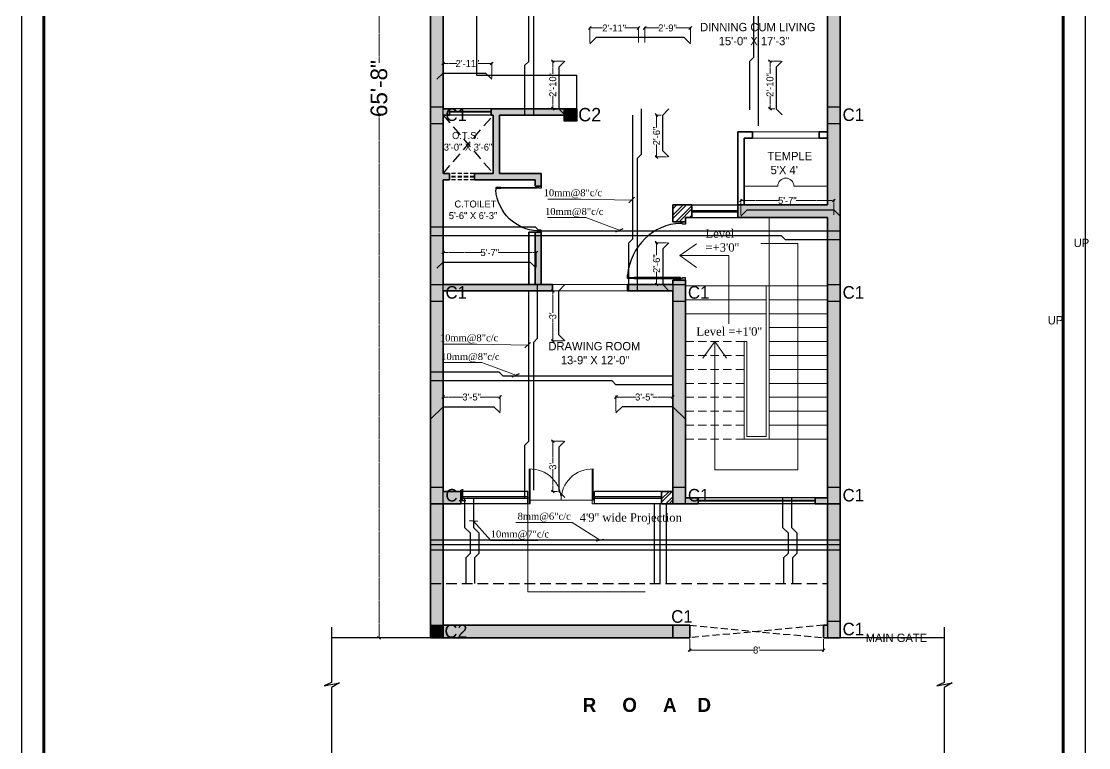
# Model space of a CAD drawing. Header units: millimetres. Extents: x -6808 to 215771, y -89660 to -16303.
# Drawn here: x 110203 to 110969, y -47890 to -47369 of the extents above; entities that cross this region are included whole.
import ezdxf

# ---------------------------------------------------------------- set-up
doc = ezdxf.new("R2010")
doc.units = ezdxf.units.MM
doc.header["$PDMODE"] = 35
doc.linetypes.add('ACAD_ISO10W100', pattern=[18, 12, -3, 0, -3])
doc.linetypes.add('DASHED', pattern=[0.75, 0.5, -0.25])
doc.layers.get('0').update_dxf_attribs({"color": 8})
for name, color, linetype, lineweight in [('col.center', 5, 'ACAD_ISO10W100', 15), ('column', 5, 'Continuous', 30), ('dim2', 6, 'Continuous', 20), ('door', 5, 'Continuous', 9), ('FORMAT LAAYER', 250, 'Continuous', 13), ('LANDSCAPE', 103, 'Continuous', 18), ('Projection', 190, 'DASHED', 25), ('railing', 190, 'Continuous', 13), ('SLAB', 5, 'Continuous', 30), ('STAIR', 252, 'Continuous', 15), ('text', 7, 'Continuous', 25), ('wall', 7, 'Continuous', 35), ('wokg dim', 152, 'DASHED', 18)]:
    doc.layers.add(name, color=color, linetype=linetype, lineweight=lineweight)
for name, color, linetype in [('FORMAT', 7, 'Continuous'), ('NET 01', 8, 'Continuous'), ('WAL', 7, 'Continuous'), ('WIN', 5, 'Continuous')]:
    doc.layers.add(name, color=color, linetype=linetype)
doc.layers.add('wall hatch', color=7, linetype='Continuous', lineweight=9, true_color=0x4a4a4a)
doc.styles.add('SAJ', font='eurr____.ttf')
doc.styles.get("Standard").update_dxf_attribs({"font": 'times.ttf'})
doc.dimstyles.new('SAJ', dxfattribs={"dimtxt": 5, "dimasz": 2, "dimexe": 1, "dimexo": 1, "dimgap": 0.09375, "dimtad": 0, "dimdec": 1, "dimzin": 0, "dimdsep": 46, "dimlunit": 4, "dimtxsty": 'SAJ', "dimblk": 'OBLIQUE', "dimcen": 0.125, "dimdle": 0.375, "dimadec": 0, "dimazin": 0, "dimtfac": 1, "dimtdec": 1, "dimtofl": 0, "dimtmove": 0, "dimatfit": 3, "dimldrblk": 'OBLIQUE', "dimfxl": 1, "dimtolj": 1, "dimtzin": 0, "dimlwd": 5, "dimlwe": 5, "dimarcsym": 1})
pattern_1 = [(45, (1160.787, 0), (-3.36759605, 3.36759605), []), (45, (1163.032, 0), (-3.36759605, 3.36759605), [])]

# ---------------------------------------------------------------- blocks, each defined once
blk = doc.blocks.new('_Oblique')
at = {"color": 0, "linetype": 'ByBlock', "lineweight": -2}
blk.add_line((-0.5, -0.5), (0.5, 0.5), dxfattribs=at)
blk = doc.blocks.new('*D1498')
at = {"layer": 'Defpoints', "color": 0, "transparency": 16777216}
for p in [(110496.23, -47023.23), (110459.24, -47811.23), (110496.23, -47811.23)]:
    blk.add_point(p, dxfattribs=at)
at = {"layer": 'dim2', "color": 0, "linetype": 'DASHED', "lineweight": 5, "transparency": 16777216}
for p, q in [((110495.23, -47023.23), (110458.24, -47023.23)), ((110459.24, -47022.86), (110459.24, -47398.82)), ((110459.24, -47811.61), (110459.24, -47435.64)), ((110495.23, -47811.23), (110458.24, -47811.23))]:
    blk.add_line(p, q, dxfattribs=at)
at = {"layer": 'dim2', "color": 0, "lineweight": 5, "transparency": 16777216, "xscale": 2, "yscale": 2, "zscale": 2}
for p, rotation in [((110459.24, -47023.23), 90), ((110459.24, -47811.23), 270)]:
    blk.add_blockref('_Oblique', p, dxfattribs=dict(at, rotation=rotation))
at = {"layer": 'dim2', "color": 0, "transparency": 16777216, "insert": (110459.24, -47417.23), "char_height": 12, "attachment_point": 5, "rotation": 90, "style": 'SAJ'}
blk.add_mtext('\\A1;65\'-8"', dxfattribs=at)
blk = doc.blocks.new('A$C2AC05335')
at = {"layer": 'door'}
for p, q in [((2.24, 0), (2.24, 30.31)), ((3.07, 30.33), (3.07, 0)), ((56.93, 30.33), (56.93, 3.31)), ((57.76, 3.31), (57.76, 30.31)), ((1, 4.97), (2.24, 4.97)), ((1, 4.97), (1, 0)), ((3.07, 0), (1, 0)), ((2.24, 4.97), (2.24, 3.31)), ((2.24, 3.31), (3.07, 3.31)), ((3.07, 3.31), (3.07, 0)), ((3.07, 3.31), (56.93, 3.31)), ((57.76, 3.31), (56.93, 3.31)), ((56.93, 3.31), (56.93, 0)), ((56.93, 0), (59, 0)), ((59, 4.97), (57.76, 4.97)), ((57.76, 4.97), (57.76, 3.31)), ((59, 4.97), (59, 0))]:
    blk.add_line(p, q, dxfattribs=at)
for centre, start, end in [((3.12, 3.45), 359.70551, 91.88004), ((56.88, 3.45), 88.11996, 180.29449)]:
    blk.add_arc(centre, 26.88, start, end, dxfattribs=at)
blk = doc.blocks.new('QEWFWE')
at = {"layer": 'NET 01'}
for p, q in [((238503.45, 15011.85), (238503.45, 15015.77)), ((238503.45, 15015.77), (238505.41, 15015.77)), ((238503.98, 15011.85), (238503.45, 15011.85)), ((238503.45, 15011.85), (238503.45, 14988.32)), ((238503.98, 15015.77), (238503.98, 15011.85)), ((238503.98, 14988.32), (238503.98, 15011.85)), ((238503.45, 14988.32), (238503.45, 14984.4)), ((238503.98, 14988.32), (238503.45, 14988.32)), ((238503.98, 14984.4), (238503.98, 14988.32)), ((238503.45, 14984.4), (238503.98, 14984.4))]:
    blk.add_line(p, q, dxfattribs=at)
for points in [[(238503.45, 14984.4), (238502.4, 14984.4), (238502.4, 14981.4), (238503.9, 14981.4), (238503.9, 14982.9), (238503.9, 14983.2), (238503.45, 14983.2)], [(238536.02, 14984.4), (238537.07, 14984.4), (238537.07, 14981.4), (238535.57, 14981.4), (238535.57, 14982.9), (238535.57, 14983.2), (238536.02, 14983.2)]]:
    blk.add_lwpolyline(points, close=True, dxfattribs=at)
blk.add_ellipse((238504.18, 14985.62), major_axis=(-29.27, 13.54), ratio=0.925766, start_param=-2.718612, end_param=-1.204625, dxfattribs=at)
blk = doc.blocks.new('*D1493')
at = {"layer": 'Defpoints', "color": 0, "transparency": 16777216}
for p in [(110682.23, -47811.23), (110778.23, -47811.23), (110682.23, -47820.08)]:
    blk.add_point(p, dxfattribs=at)
at = {"layer": 'wall', "color": 0, "lineweight": 5, "transparency": 16777216}
for p, q in [((110682.23, -47812.23), (110682.23, -47821.08)), ((110778.23, -47812.23), (110778.23, -47821.08)), ((110681.85, -47820.08), (110728.18, -47820.08)), ((110778.6, -47820.08), (110732.27, -47820.08))]:
    blk.add_line(p, q, dxfattribs=at)
at = {"layer": 'wall', "color": 0, "lineweight": 5, "transparency": 16777216, "xscale": 2, "yscale": 2, "zscale": 2, "rotation": 180}
blk.add_blockref('_Oblique', (110682.23, -47820.08), dxfattribs=at)
at = {"layer": 'wall', "color": 0, "lineweight": 5, "transparency": 16777216, "xscale": 2, "yscale": 2, "zscale": 2}
blk.add_blockref('_Oblique', (110778.23, -47820.08), dxfattribs=at)
at = {"layer": 'wall', "color": 0, "transparency": 16777216, "insert": (110730.23, -47820.08), "char_height": 5, "attachment_point": 5, "style": 'SAJ'}
blk.add_mtext("\\A1;8'", dxfattribs=at)
blk = doc.blocks.new('c1')
at = {"layer": 'column'}
blk.add_hatch(color=256, dxfattribs=at).paths.add_polyline_path([(58376.49, -43564.36), (58385.49, -43564.36), (58385.49, -43552.36), (58376.49, -43552.36)])
for p, q in [((58376.49, -43552.36), (58376.49, -43564.36)), ((58376.49, -43552.36), (58385.49, -43552.36)), ((58385.49, -43564.36), (58385.49, -43552.36)), ((58376.49, -43564.36), (58385.49, -43564.36))]:
    blk.add_line(p, q, dxfattribs=at)
blk = doc.blocks.new('A$C32B276F4')
at = {"layer": 'column'}
blk.add_hatch(color=256, dxfattribs=at).paths.add_polyline_path([(9, 0), (9, 9), (0, 9), (0, 0)])
for p, q in [((0, 0), (0, 9)), ((0, 9), (9, 9)), ((9, 9), (9, 0)), ((9, 0), (0, 0))]:
    blk.add_line(p, q, dxfattribs=at)
at = {"layer": 'col.center', "linetype": 'ByBlock', "insert": (10.02, 9.59), "char_height": 9.6, "width": 293.6941, "attachment_point": 1, "style": 'SAJ'}
blk.add_mtext('\\A1;{\\fCentury Gothic|b0|i0|c0|p34;C2}', dxfattribs=at)
blk = doc.blocks.new('*D1475')
at = {"layer": 'Defpoints', "color": 0, "transparency": 16777216}
for p in [(110505.35, -47399.22), (110505.35, -47410.51), (110540.13, -47410.51)]:
    blk.add_point(p, dxfattribs=at)
at = {"layer": 'SLAB', "color": 0, "linetype": 'DASHED', "lineweight": 18, "transparency": 16777216}
for p, q in [((110504.97, -47399.22), (110515, -47399.22)), ((110505.35, -47409.51), (110505.35, -47398.22)), ((110540.51, -47399.22), (110530.49, -47399.22)), ((110540.13, -47409.51), (110540.13, -47398.22))]:
    blk.add_line(p, q, dxfattribs=at)
at = {"layer": 'SLAB', "color": 0, "lineweight": 18, "transparency": 16777216, "xscale": 2, "yscale": 2, "zscale": 2, "rotation": 180}
blk.add_blockref('_Oblique', (110505.35, -47399.22), dxfattribs=at)
at = {"layer": 'SLAB', "color": 0, "lineweight": 18, "transparency": 16777216, "xscale": 2, "yscale": 2, "zscale": 2}
blk.add_blockref('_Oblique', (110540.13, -47399.22), dxfattribs=at)
at = {"layer": 'SLAB', "color": 0, "lineweight": 18, "transparency": 16777216, "insert": (110522.74, -47399.22), "char_height": 5, "attachment_point": 5, "style": 'SAJ'}
blk.add_mtext('\\A1;2\'-11"', dxfattribs=at)
blk = doc.blocks.new('*D1477')
at = {"layer": 'Defpoints', "color": 0, "transparency": 16777216}
for p in [(110645.41, -47373.78), (110610.62, -47385.07), (110645.41, -47385.07)]:
    blk.add_point(p, dxfattribs=at)
at = {"layer": 'SLAB', "color": 0, "linetype": 'DASHED', "lineweight": 18, "transparency": 16777216}
for p, q in [((110610.25, -47373.78), (110620.27, -47373.78)), ((110610.62, -47384.07), (110610.62, -47372.78)), ((110645.78, -47373.78), (110635.76, -47373.78)), ((110645.41, -47384.07), (110645.41, -47372.78))]:
    blk.add_line(p, q, dxfattribs=at)
at = {"layer": 'SLAB', "color": 0, "lineweight": 18, "transparency": 16777216, "xscale": 2, "yscale": 2, "zscale": 2, "rotation": 180}
blk.add_blockref('_Oblique', (110610.62, -47373.78), dxfattribs=at)
at = {"layer": 'SLAB', "color": 0, "lineweight": 18, "transparency": 16777216, "xscale": 2, "yscale": 2, "zscale": 2}
blk.add_blockref('_Oblique', (110645.41, -47373.78), dxfattribs=at)
at = {"layer": 'SLAB', "color": 0, "lineweight": 18, "transparency": 16777216, "insert": (110628.01, -47373.78), "char_height": 5, "attachment_point": 5, "style": 'SAJ'}
blk.add_mtext('\\A1;2\'-11"', dxfattribs=at)
blk = doc.blocks.new('*D1478')
at = {"layer": 'Defpoints', "color": 0, "transparency": 16777216}
for p in [(110583.94, -47397.61), (110592.7, -47397.61), (110588.32, -47431.68)]:
    blk.add_point(p, dxfattribs=at)
at = {"layer": 'SLAB', "color": 0, "linetype": 'DASHED', "lineweight": 18, "transparency": 16777216}
for p, q in [((110591.7, -47397.61), (110582.94, -47397.61)), ((110583.94, -47397.24), (110583.94, -47406.9)), ((110583.94, -47432.05), (110583.94, -47422.39)), ((110587.32, -47431.68), (110582.94, -47431.68))]:
    blk.add_line(p, q, dxfattribs=at)
at = {"layer": 'SLAB', "color": 0, "lineweight": 18, "transparency": 16777216, "xscale": 2, "yscale": 2, "zscale": 2}
for p, rotation in [((110583.94, -47397.61), 90), ((110583.94, -47431.68), 270)]:
    blk.add_blockref('_Oblique', p, dxfattribs=dict(at, rotation=rotation))
at = {"layer": 'SLAB', "color": 0, "lineweight": 18, "transparency": 16777216, "insert": (110583.94, -47414.65), "char_height": 5, "attachment_point": 5, "rotation": 90, "style": 'SAJ'}
blk.add_mtext('\\A1;2\'-10"', dxfattribs=at)
blk = doc.blocks.new('*D1468')
at = {"layer": 'Defpoints', "color": 0, "transparency": 16777216}
for p in [(110649.91, -47373.78), (110649.91, -47385.07), (110682.69, -47385.07)]:
    blk.add_point(p, dxfattribs=at)
at = {"layer": 'SLAB', "color": 0, "linetype": 'DASHED', "lineweight": 18, "transparency": 16777216}
for p, q in [((110649.53, -47373.78), (110660.32, -47373.78)), ((110649.91, -47384.07), (110649.91, -47372.78)), ((110683.07, -47373.78), (110672.28, -47373.78)), ((110682.69, -47384.07), (110682.69, -47372.78))]:
    blk.add_line(p, q, dxfattribs=at)
at = {"layer": 'SLAB', "color": 0, "lineweight": 18, "transparency": 16777216, "xscale": 2, "yscale": 2, "zscale": 2, "rotation": 180}
blk.add_blockref('_Oblique', (110649.91, -47373.78), dxfattribs=at)
at = {"layer": 'SLAB', "color": 0, "lineweight": 18, "transparency": 16777216, "xscale": 2, "yscale": 2, "zscale": 2}
blk.add_blockref('_Oblique', (110682.69, -47373.78), dxfattribs=at)
at = {"layer": 'SLAB', "color": 0, "lineweight": 18, "transparency": 16777216, "insert": (110666.3, -47373.78), "char_height": 5, "attachment_point": 5, "style": 'SAJ'}
blk.add_mtext('\\A1;2\'-9"', dxfattribs=at)
blk = doc.blocks.new('*D1489')
at = {"layer": 'Defpoints', "color": 0, "transparency": 16777216}
for p in [(110739.87, -47397.61), (110748.63, -47397.61), (110744.25, -47431.68)]:
    blk.add_point(p, dxfattribs=at)
at = {"layer": 'SLAB', "color": 0, "linetype": 'DASHED', "lineweight": 18, "transparency": 16777216}
for p, q in [((110747.63, -47397.61), (110738.87, -47397.61)), ((110739.87, -47397.24), (110739.87, -47406.9)), ((110739.87, -47432.05), (110739.87, -47422.39)), ((110743.25, -47431.68), (110738.87, -47431.68))]:
    blk.add_line(p, q, dxfattribs=at)
at = {"layer": 'SLAB', "color": 0, "lineweight": 18, "transparency": 16777216, "xscale": 2, "yscale": 2, "zscale": 2}
for p, rotation in [((110739.87, -47397.61), 90), ((110739.87, -47431.68), 270)]:
    blk.add_blockref('_Oblique', p, dxfattribs=dict(at, rotation=rotation))
at = {"layer": 'SLAB', "color": 0, "lineweight": 18, "transparency": 16777216, "insert": (110739.87, -47414.65), "char_height": 5, "attachment_point": 5, "rotation": 90, "style": 'SAJ'}
blk.add_mtext('\\A1;2\'-10"', dxfattribs=at)
blk = doc.blocks.new('*D1490')
at = {"layer": 'Defpoints', "color": 0, "transparency": 16777216}
for p in [(110505.35, -47534.91), (110505.35, -47546.2), (110572.13, -47546.2)]:
    blk.add_point(p, dxfattribs=at)
at = {"layer": 'SLAB', "color": 0, "linetype": 'DASHED', "lineweight": 18, "transparency": 16777216}
for p, q in [((110504.97, -47534.91), (110532.76, -47534.91)), ((110505.35, -47545.2), (110505.35, -47533.91)), ((110572.51, -47534.91), (110544.72, -47534.91)), ((110572.13, -47545.2), (110572.13, -47533.91))]:
    blk.add_line(p, q, dxfattribs=at)
at = {"layer": 'SLAB', "color": 0, "lineweight": 18, "transparency": 16777216, "xscale": 2, "yscale": 2, "zscale": 2, "rotation": 180}
blk.add_blockref('_Oblique', (110505.35, -47534.91), dxfattribs=at)
at = {"layer": 'SLAB', "color": 0, "lineweight": 18, "transparency": 16777216, "xscale": 2, "yscale": 2, "zscale": 2}
blk.add_blockref('_Oblique', (110572.13, -47534.91), dxfattribs=at)
at = {"layer": 'SLAB', "color": 0, "lineweight": 18, "transparency": 16777216, "insert": (110538.74, -47534.91), "char_height": 5, "attachment_point": 5, "style": 'SAJ'}
blk.add_mtext('\\A1;5\'-7"', dxfattribs=at)
blk = doc.blocks.new('*D1491')
at = {"layer": 'Defpoints', "color": 0, "transparency": 16777216}
for p in [(110662.83, -47436.23), (110658.44, -47466.3), (110667.2, -47466.3)]:
    blk.add_point(p, dxfattribs=at)
at = {"layer": 'SLAB', "color": 0, "linetype": 'DASHED', "lineweight": 18, "transparency": 16777216}
for p, q in [((110661.83, -47436.23), (110657.44, -47436.23)), ((110658.44, -47435.86), (110658.44, -47445.28)), ((110658.44, -47466.67), (110658.44, -47457.25)), ((110666.2, -47466.3), (110657.44, -47466.3))]:
    blk.add_line(p, q, dxfattribs=at)
at = {"layer": 'SLAB', "color": 0, "lineweight": 18, "transparency": 16777216, "xscale": 2, "yscale": 2, "zscale": 2}
for p, rotation in [((110658.44, -47436.23), 90), ((110658.44, -47466.3), 270)]:
    blk.add_blockref('_Oblique', p, dxfattribs=dict(at, rotation=rotation))
at = {"layer": 'SLAB', "color": 0, "lineweight": 18, "transparency": 16777216, "insert": (110658.44, -47451.26), "char_height": 5, "attachment_point": 5, "rotation": 90, "style": 'SAJ'}
blk.add_mtext('\\A1;2\'-6"', dxfattribs=at)
blk = doc.blocks.new('*D1492')
at = {"layer": 'Defpoints', "color": 0, "transparency": 16777216}
for p in [(110658.44, -47527.79), (110667.2, -47527.79), (110662.83, -47557.85)]:
    blk.add_point(p, dxfattribs=at)
at = {"layer": 'SLAB', "color": 0, "linetype": 'DASHED', "lineweight": 18, "transparency": 16777216}
for p, q in [((110666.2, -47527.79), (110657.44, -47527.79)), ((110658.44, -47527.41), (110658.44, -47536.84)), ((110658.44, -47558.23), (110658.44, -47548.8)), ((110661.83, -47557.85), (110657.44, -47557.85))]:
    blk.add_line(p, q, dxfattribs=at)
at = {"layer": 'SLAB', "color": 0, "lineweight": 18, "transparency": 16777216, "xscale": 2, "yscale": 2, "zscale": 2}
for p, rotation in [((110658.44, -47527.79), 90), ((110658.44, -47557.85), 270)]:
    blk.add_blockref('_Oblique', p, dxfattribs=dict(at, rotation=rotation))
at = {"layer": 'SLAB', "color": 0, "lineweight": 18, "transparency": 16777216, "insert": (110658.44, -47542.82), "char_height": 5, "attachment_point": 5, "rotation": 90, "style": 'SAJ'}
blk.add_mtext('\\A1;2\'-6"', dxfattribs=at)
blk = doc.blocks.new('*D1480')
at = {"layer": 'Defpoints', "color": 0, "transparency": 16777216}
for p in [(110785.73, -47497.55), (110718.94, -47508.84), (110785.73, -47508.84)]:
    blk.add_point(p, dxfattribs=at)
at = {"layer": 'SLAB', "color": 0, "linetype": 'DASHED', "lineweight": 18, "transparency": 16777216}
for p, q in [((110718.57, -47497.55), (110746.35, -47497.55)), ((110718.94, -47507.84), (110718.94, -47496.55)), ((110786.1, -47497.55), (110758.31, -47497.55)), ((110785.73, -47507.84), (110785.73, -47496.55))]:
    blk.add_line(p, q, dxfattribs=at)
at = {"layer": 'SLAB', "color": 0, "lineweight": 18, "transparency": 16777216, "xscale": 2, "yscale": 2, "zscale": 2, "rotation": 180}
blk.add_blockref('_Oblique', (110718.94, -47497.55), dxfattribs=at)
at = {"layer": 'SLAB', "color": 0, "lineweight": 18, "transparency": 16777216, "xscale": 2, "yscale": 2, "zscale": 2}
blk.add_blockref('_Oblique', (110785.73, -47497.55), dxfattribs=at)
at = {"layer": 'SLAB', "color": 0, "lineweight": 18, "transparency": 16777216, "insert": (110752.33, -47497.55), "char_height": 5, "attachment_point": 5, "style": 'SAJ'}
blk.add_mtext('\\A1;5\'-7"', dxfattribs=at)
blk = doc.blocks.new('*D1481')
at = {"layer": 'Defpoints', "color": 0, "transparency": 16777216}
for p in [(110505.35, -47638.54), (110505.35, -47649.83), (110546.13, -47649.83)]:
    blk.add_point(p, dxfattribs=at)
at = {"layer": 'SLAB', "color": 0, "linetype": 'DASHED', "lineweight": 18, "transparency": 16777216}
for p, q in [((110504.97, -47638.54), (110519.76, -47638.54)), ((110505.35, -47648.83), (110505.35, -47637.54)), ((110546.51, -47638.54), (110531.72, -47638.54)), ((110546.13, -47648.83), (110546.13, -47637.54))]:
    blk.add_line(p, q, dxfattribs=at)
at = {"layer": 'SLAB', "color": 0, "lineweight": 18, "transparency": 16777216, "xscale": 2, "yscale": 2, "zscale": 2, "rotation": 180}
blk.add_blockref('_Oblique', (110505.35, -47638.54), dxfattribs=at)
at = {"layer": 'SLAB', "color": 0, "lineweight": 18, "transparency": 16777216, "xscale": 2, "yscale": 2, "zscale": 2}
blk.add_blockref('_Oblique', (110546.13, -47638.54), dxfattribs=at)
at = {"layer": 'SLAB', "color": 0, "lineweight": 18, "transparency": 16777216, "insert": (110525.74, -47638.54), "char_height": 5, "attachment_point": 5, "style": 'SAJ'}
blk.add_mtext('\\A1;3\'-5"', dxfattribs=at)
blk = doc.blocks.new('*D1482')
at = {"layer": 'Defpoints', "color": 0, "transparency": 16777216}
for p in [(110588.32, -47562.23), (110583.94, -47598.3), (110592.7, -47598.3)]:
    blk.add_point(p, dxfattribs=at)
at = {"layer": 'SLAB', "color": 0, "linetype": 'DASHED', "lineweight": 18, "transparency": 16777216}
for p, q in [((110587.32, -47562.23), (110582.94, -47562.23)), ((110583.94, -47561.86), (110583.94, -47578.18)), ((110583.94, -47598.67), (110583.94, -47582.35)), ((110591.7, -47598.3), (110582.94, -47598.3))]:
    blk.add_line(p, q, dxfattribs=at)
at = {"layer": 'SLAB', "color": 0, "lineweight": 18, "transparency": 16777216, "xscale": 2, "yscale": 2, "zscale": 2}
for p, rotation in [((110583.94, -47562.23), 90), ((110583.94, -47598.3), 270)]:
    blk.add_blockref('_Oblique', p, dxfattribs=dict(at, rotation=rotation))
at = {"layer": 'SLAB', "color": 0, "lineweight": 18, "transparency": 16777216, "insert": (110583.94, -47580.26), "char_height": 5, "attachment_point": 5, "rotation": 90, "style": 'SAJ'}
blk.add_mtext("\\A1;3'", dxfattribs=at)
blk = doc.blocks.new('*D1483')
at = {"layer": 'Defpoints', "color": 0, "transparency": 16777216}
for p in [(110583.94, -47670.16), (110592.7, -47670.16), (110588.32, -47706.23)]:
    blk.add_point(p, dxfattribs=at)
at = {"layer": 'SLAB', "color": 0, "linetype": 'DASHED', "lineweight": 18, "transparency": 16777216}
for p, q in [((110591.7, -47670.16), (110582.94, -47670.16)), ((110583.94, -47669.79), (110583.94, -47686.11)), ((110583.94, -47706.61), (110583.94, -47690.28)), ((110587.32, -47706.23), (110582.94, -47706.23))]:
    blk.add_line(p, q, dxfattribs=at)
at = {"layer": 'SLAB', "color": 0, "lineweight": 18, "transparency": 16777216, "xscale": 2, "yscale": 2, "zscale": 2}
for p, rotation in [((110583.94, -47670.16), 90), ((110583.94, -47706.23), 270)]:
    blk.add_blockref('_Oblique', p, dxfattribs=dict(at, rotation=rotation))
at = {"layer": 'SLAB', "color": 0, "lineweight": 18, "transparency": 16777216, "insert": (110583.94, -47688.2), "char_height": 5, "attachment_point": 5, "rotation": 90, "style": 'SAJ'}
blk.add_mtext("\\A1;3'", dxfattribs=at)
blk = doc.blocks.new('*D1484')
at = {"layer": 'Defpoints', "color": 0, "transparency": 16777216}
for p in [(110670.1, -47638.54), (110629.32, -47649.83), (110670.1, -47649.83)]:
    blk.add_point(p, dxfattribs=at)
at = {"layer": 'SLAB', "color": 0, "linetype": 'DASHED', "lineweight": 18, "transparency": 16777216}
for p, q in [((110628.94, -47638.54), (110643.73, -47638.54)), ((110629.32, -47648.83), (110629.32, -47637.54)), ((110670.48, -47638.54), (110655.69, -47638.54)), ((110670.1, -47648.83), (110670.1, -47637.54))]:
    blk.add_line(p, q, dxfattribs=at)
at = {"layer": 'SLAB', "color": 0, "lineweight": 18, "transparency": 16777216, "xscale": 2, "yscale": 2, "zscale": 2, "rotation": 180}
blk.add_blockref('_Oblique', (110629.32, -47638.54), dxfattribs=at)
at = {"layer": 'SLAB', "color": 0, "lineweight": 18, "transparency": 16777216, "xscale": 2, "yscale": 2, "zscale": 2}
blk.add_blockref('_Oblique', (110670.1, -47638.54), dxfattribs=at)
at = {"layer": 'SLAB', "color": 0, "lineweight": 18, "transparency": 16777216, "insert": (110649.71, -47638.54), "char_height": 5, "attachment_point": 5, "style": 'SAJ'}
blk.add_mtext('\\A1;3\'-5"', dxfattribs=at)

msp = doc.modelspace()

# ---------------------------------------------------------------- hatches: boundary and pattern name
at = {"layer": 'wall hatch', "lineweight": 13}
for points in [[(110790.225, -47023.231), (110496.225, -47023.231), (110496.225, -47715.231), (110517.975, -47715.231), (110517.975, -47706.231), (110505.225, -47706.231), (110505.225, -47562.231), (110583.777, -47562.231), (110583.777, -47557.731), (110505.225, -47557.731), (110505.225, -47482.731), (110509.725, -47482.731), (110509.725, -47478.231), (110505.225, -47478.231), (110505.225, -47436.231), (110509.725, -47436.231), (110509.725, -47431.731), (110505.225, -47431.731), (110505.225, -47293.231), (110599.725, -47293.231), (110599.725, -47288.731), (110505.225, -47288.731), (110505.225, -47108.731), (110535.225, -47108.731), (110535.225, -47104.231), (110505.225, -47104.231), (110505.225, -47097.231), (110505.225, -47032.231), (110613.225, -47032.231), (110613.225, -47047.231), (110617.725, -47047.231), (110617.725, -47032.231), (110781.225, -47032.231), (110781.225, -47104.231), (110721.225, -47104.231), (110721.225, -47065.231), (110716.725, -47065.231), (110716.725, -47108.731), (110781.225, -47108.731), (110781.225, -47144.731), (110781.225, -47288.731), (110697.225, -47288.731), (110697.225, -47293.231), (110781.225, -47293.231), (110781.225, -47500.731), (110716.725, -47500.731), (110716.725, -47509.731), (110781.225, -47509.731), (110781.225, -47710.731), (110772.225, -47710.731), (110772.225, -47715.231), (110790.225, -47715.231)], [(110601.225, -47431.731), (110539.725, -47431.731), (110539.725, -47436.231), (110541.225, -47436.231), (110541.225, -47478.231), (110527.725, -47478.231), (110527.725, -47482.731), (110571.225, -47482.731), (110571.225, -47487.231), (110575.725, -47487.231), (110575.725, -47478.231), (110545.725, -47478.231), (110545.725, -47436.231), (110601.225, -47436.231)], [(110575.725, -47520.231), (110571.225, -47520.231), (110571.225, -47557.731), (110575.725, -47557.731)], [(110679.225, -47554.731), (110675.591, -47554.731), (110670.225, -47554.731), (110670.225, -47557.731), (110637.636, -47557.731), (110637.636, -47562.231), (110670.225, -47562.231), (110670.225, -47715.231), (110688.225, -47715.231), (110688.225, -47710.731), (110679.225, -47710.731)], [(110505.225, -47715.231), (110496.225, -47715.231), (110496.225, -47811.231), (110670.225, -47811.231), (110670.225, -47802.231), (110505.225, -47802.231)], [(110790.225, -47715.231), (110781.225, -47715.231), (110781.225, -47802.231), (110778.225, -47802.231), (110778.225, -47811.231), (110790.225, -47811.231)]]:
    msp.add_hatch(color=256, dxfattribs=at).paths.add_polyline_path(points)
at = {"layer": 'wokg dim', "linetype": 'Continuous'}
h = msp.add_hatch(dxfattribs=at)
h.set_pattern_fill('ANSI32', color=1, scale=0.5)
h.set_pattern_definition(pattern_1)
h.paths.add_polyline_path([(110683.725, -47500.731), (110670.225, -47500.731), (110670.225, -47509.731), (110670.225, -47512.731), (110679.225, -47512.731), (110679.225, -47509.731), (110683.725, -47509.731)])
h = msp.add_hatch(dxfattribs=at)
h.set_pattern_fill('ANSI32', color=1, scale=0.5)
h.set_pattern_definition(pattern_1)
h.paths.add_polyline_path([(110670.225, -47706.231), (110661.975, -47706.231), (110661.975, -47715.231), (110670.225, -47715.231)])
at = {"layer": 'wokg dim'}
h = msp.add_hatch(color=252, dxfattribs=at)
h.dxf.hatch_style = 1
h.paths.add_polyline_path([(110682.225, -47802.231), (110670.225, -47802.231), (110670.225, -47811.231), (110682.225, -47811.231)])

# ---------------------------------------------------------------- linework, layer by layer
for p, q in [((110529.225, -47293.231), (110529.225, -47407.731)), ((110529.225, -47407.731), (110601.225, -47407.731)), ((110601.225, -47431.731), (110601.225, -47407.731))]:
    msp.add_line(p, q)
at = {"linetype": 'ByBlock', "lineweight": 20}
for p, q in [((110727.225, -47448.231), (110775.225, -47448.231)), ((110727.225, -47452.731), (110775.225, -47452.731)), ((110583.777, -47557.731), (110637.636, -47557.731)), ((110637.636, -47562.231), (110583.777, -47562.231)), ((110637.636, -47557.731), (110641.585, -47557.731)), ((110641.585, -47562.231), (110637.636, -47562.231))]:
    msp.add_line(p, q, dxfattribs=at)
at = {"lineweight": 5}
for p, q in [((110721.225, -47487.231), (110745.469, -47487.231)), ((110756.982, -47487.231), (110781.225, -47487.231))]:
    msp.add_line(p, q, dxfattribs=at)
at = {"linetype": 'DASHED', "ltscale": 10}
for p, q in [((110682.225, -47802.231), (110778.225, -47811.231)), ((110778.225, -47802.231), (110682.225, -47811.231))]:
    msp.add_line(p, q, dxfattribs=at)
for points in [[(110425.022, -47803.714), (110425.022, -47843.272), (110419.848, -47845.668), (110430.884, -47843.482), (110425.053, -47846.938), (110425.053, -47900.855)], [(110864.835, -47803.714), (110864.835, -47843.272), (110859.661, -47845.668), (110870.697, -47843.482), (110864.867, -47846.938), (110864.867, -47900.855)]]:
    msp.add_lwpolyline(points)
at = {"lineweight": 30}
for points in [[(110496.225, -47811.231), (110425.022, -47811.231)], [(110864.835, -47811.231), (110789.214, -47811.231)]]:
    msp.add_lwpolyline(points, dxfattribs=at)
at = {"lineweight": 5}
msp.add_arc((110751.225, -47487.231), 5.757, 0, 180, dxfattribs=at)
at = {"layer": 'FORMAT', "color": 0}
msp.add_lwpolyline([(110202.522, -46966.892), (110202.522, -48051.542), (110966.36, -48051.542), (110966.36, -46966.892)], close=True, dxfattribs=at)
msp.add_lwpolyline([(110202.522, -46966.892), (110202.522, -48051.542), (110966.36, -48051.542), (110966.36, -46966.892)], close=True, dxfattribs=at)
at = {"layer": 'FORMAT', "color": 0, "const_width": 2.24}
msp.add_lwpolyline([(110218.599, -46982.969), (110218.599, -48035.465), (110950.283, -48035.465), (110950.283, -46982.969)], close=True, dxfattribs=at)
msp.add_lwpolyline([(110218.599, -46982.969), (110218.599, -48035.465), (110950.283, -48035.465), (110950.283, -46982.969)], close=True, dxfattribs=at)
at = {"layer": 'LANDSCAPE'}
for p in [(110565.975, -47715.231), (110650.225, -47778.231)]:
    msp.add_line(p, (110565.975, -47778.231), dxfattribs=at)
at = {"layer": 'Projection', "ltscale": 15}
for p, q in [((110505.225, -47436.231), (110541.225, -47478.231)), ((110505.225, -47478.231), (110541.225, -47436.231)), ((110496.225, -47772.231), (110781.225, -47772.231))]:
    msp.add_line(p, q, dxfattribs=at)
at = {"layer": 'railing', "color": 1}
for p, q in [((110737.225, -47558.731), (110737.225, -47666.731)), ((110737.225, -47558.731), (110739.225, -47558.731)), ((110721.225, -47598.731), (110723.225, -47598.731)), ((110723.225, -47598.731), (110723.225, -47666.731)), ((110723.225, -47666.731), (110737.225, -47666.731))]:
    msp.add_line(p, q, dxfattribs=at)
at = {"layer": 'SLAB', "linetype": 'ByBlock', "ltscale": 2}
for p, q in [((110566.835, -47397.728), (110566.835, -47293.231)), ((110728.146, -47394.784), (110728.146, -47288.731)), ((110570.257, -47436.231), (110570.257, -47328.059)), ((110731.568, -47443.859), (110731.568, -47330.125)), ((110725.318, -47397.612), (110728.146, -47394.784)), ((110564.007, -47400.557), (110566.835, -47397.728)), ((110564.007, -47436.231), (110564.007, -47400.557)), ((110725.318, -47432.552), (110725.318, -47397.612)), ((110647.591, -47464.23), (110647.591, -47431.731)), ((110641.341, -47524.96), (110641.341, -47436.231)), ((110644.763, -47467.059), (110647.591, -47464.23)), ((110644.763, -47562.231), (110644.763, -47467.059)), ((110571.551, -47516.65), (110496.225, -47516.65)), ((110574.38, -47519.478), (110571.551, -47516.65)), ((110748.217, -47522.9), (110496.225, -47522.9)), ((110781.225, -47519.478), (110574.38, -47519.478)), ((110638.513, -47527.789), (110641.341, -47524.96)), ((110751.046, -47525.728), (110748.217, -47522.9)), ((110790.64, -47525.728), (110751.046, -47525.728)), ((110790.225, -47519.478), (110754.414, -47519.478)), ((110638.513, -47562.231), (110638.513, -47527.789)), ((110566.835, -47670.281), (110566.835, -47562.231)), ((110573.086, -47596.23), (110573.086, -47557.731)), ((110570.257, -47599.059), (110573.086, -47596.23)), ((110570.257, -47705.231), (110570.257, -47599.059)), ((110545.551, -47620.761), (110496.225, -47620.761)), ((110548.38, -47623.59), (110545.551, -47620.761)), ((110670.225, -47623.59), (110548.38, -47623.59)), ((110670.225, -47623.59), (110634.414, -47623.59)), ((110626.488, -47627.011), (110496.225, -47627.011)), ((110629.316, -47629.84), (110626.488, -47627.011)), ((110670.64, -47629.84), (110629.316, -47629.84)), ((110564.007, -47673.109), (110566.835, -47670.281)), ((110564.007, -47710.783), (110564.007, -47673.109)), ((110656.641, -47715.231), (110656.641, -47772.231)), ((110660.883, -47715.487), (110660.883, -47772.231)), ((110665.328, -47715.69), (110665.328, -47772.231))]:
    msp.add_line(p, q, dxfattribs=at)
at = {"layer": 'SLAB'}
for p, q in [((110614.998, -47380.692), (110610.622, -47385.068)), ((110678.316, -47380.692), (110614.998, -47380.692)), ((110682.692, -47385.068), (110678.316, -47380.692)), ((110592.695, -47397.612), (110588.319, -47401.988)), ((110588.319, -47401.988), (110588.319, -47431.678)), ((110748.63, -47397.612), (110744.254, -47401.988)), ((110744.254, -47401.988), (110744.254, -47431.678)), ((110500.849, -47410.512), (110505.225, -47406.135)), ((110505.225, -47406.135), (110535.758, -47406.135)), ((110535.758, -47406.135), (110540.135, -47410.512)), ((110588.319, -47431.678), (110592.695, -47436.054)), ((110662.825, -47436.231), (110667.201, -47431.855)), ((110744.254, -47431.678), (110748.63, -47436.054)), ((110662.825, -47461.921), (110662.825, -47436.231)), ((110667.201, -47466.297), (110662.825, -47461.921)), ((110723.316, -47504.467), (110718.94, -47508.843)), ((110785.849, -47504.467), (110723.316, -47504.467)), ((110790.225, -47508.843), (110785.849, -47504.467)), ((110667.201, -47527.789), (110662.825, -47532.165)), ((110662.825, -47532.165), (110662.825, -47557.855)), ((110500.849, -47546.198), (110505.225, -47541.822)), ((110505.225, -47541.822), (110567.758, -47541.822)), ((110567.758, -47541.822), (110572.135, -47546.198)), ((110588.319, -47562.231), (110592.695, -47557.855)), ((110588.319, -47593.921), (110588.319, -47562.231)), ((110662.825, -47557.855), (110667.201, -47562.231)), ((110592.695, -47598.297), (110588.319, -47593.921)), ((110496.225, -47654.454), (110505.225, -47645.454)), ((110505.225, -47645.454), (110541.758, -47645.454)), ((110541.758, -47645.454), (110546.135, -47649.83)), ((110633.692, -47645.454), (110629.316, -47649.83)), ((110670.225, -47645.454), (110633.692, -47645.454)), ((110679.225, -47654.454), (110670.225, -47645.454)), ((110592.695, -47670.165), (110588.319, -47674.541)), ((110588.319, -47674.541), (110588.319, -47706.231)), ((110588.319, -47706.231), (110592.695, -47710.607)), ((110496.225, -47741.014), (110790.225, -47741.014)), ((110496.225, -47744.364), (110790.225, -47744.364)), ((110496.225, -47748.108), (110790.225, -47748.108))]:
    msp.add_line(p, q, dxfattribs=at)
for points in [[(110520.704, -47710.731), (110520.704, -47732.029), (110524.648, -47735.973), (110524.648, -47750.69), (110521.466, -47753.872), (110521.466, -47772.231)], [(110527.006, -47710.731), (110527.006, -47732.029), (110530.95, -47735.973), (110530.95, -47750.69), (110527.768, -47753.872), (110527.768, -47772.231)], [(110748.902, -47710.731), (110748.902, -47732.029), (110752.846, -47735.973), (110752.846, -47750.69), (110749.664, -47753.872), (110749.664, -47772.231)], [(110755.204, -47710.731), (110755.204, -47732.029), (110759.148, -47735.973), (110759.148, -47750.69), (110755.967, -47753.872), (110755.967, -47772.231)]]:
    msp.add_lwpolyline(points, dxfattribs=at)
at = {"layer": 'STAIR'}
for p, q in [((110739.225, -47558.731), (110739.225, -47509.731)), ((110759.874, -47528.338), (110733.26, -47528.338)), ((110759.874, -47690.693), (110759.874, -47528.338)), ((110737.225, -47558.731), (110679.225, -47558.731)), ((110739.225, -47558.731), (110781.225, -47558.731)), ((110739.225, -47558.731), (110739.225, -47668.731)), ((110737.225, -47568.731), (110679.225, -47568.731)), ((110739.225, -47568.731), (110781.225, -47568.731)), ((110737.225, -47578.731), (110679.225, -47578.731)), ((110739.225, -47578.731), (110781.225, -47578.731)), ((110739.225, -47588.731), (110781.225, -47588.731)), ((110721.225, -47598.731), (110721.225, -47668.731)), ((110739.225, -47598.731), (110781.225, -47598.731)), ((110739.225, -47608.731), (110781.225, -47608.731)), ((110739.225, -47618.731), (110781.225, -47618.731)), ((110739.225, -47628.731), (110781.225, -47628.731)), ((110739.225, -47638.731), (110781.225, -47638.731)), ((110739.225, -47648.731), (110781.225, -47648.731)), ((110739.225, -47658.731), (110781.225, -47658.731)), ((110721.225, -47668.731), (110739.225, -47668.731)), ((110739.225, -47668.731), (110781.225, -47668.731))]:
    msp.add_line(p, q, dxfattribs=at)
at = {"layer": 'STAIR', "linetype": 'DASHED', "ltscale": 12}
for p, q in [((110679.225, -47598.731), (110721.225, -47598.731)), ((110679.225, -47608.731), (110721.225, -47608.731)), ((110679.225, -47618.731), (110721.225, -47618.731)), ((110679.225, -47628.731), (110721.225, -47628.731)), ((110679.225, -47638.731), (110721.225, -47638.731)), ((110679.225, -47648.731), (110721.225, -47648.731)), ((110679.225, -47658.731), (110721.225, -47658.731)), ((110679.225, -47668.731), (110721.225, -47668.731))]:
    msp.add_line(p, q, dxfattribs=at)
at = {"layer": 'wall'}
for p, q in [((110496.225, -47023.231), (110496.225, -47811.231)), ((110790.225, -47023.231), (110790.225, -47811.231)), ((110505.225, -47293.231), (110505.225, -47431.731)), ((110781.225, -47293.231), (110781.225, -47500.731)), ((110505.225, -47436.231), (110505.225, -47478.231)), ((110505.225, -47482.731), (110505.225, -47557.731)), ((110670.225, -47500.731), (110683.725, -47500.731)), ((110670.225, -47509.731), (110670.225, -47500.731)), ((110683.725, -47509.731), (110683.725, -47500.731)), ((110716.725, -47500.731), (110781.225, -47500.731)), ((110716.725, -47500.731), (110716.725, -47509.731)), ((110670.225, -47509.731), (110670.225, -47512.731)), ((110679.225, -47509.731), (110683.725, -47509.731)), ((110679.225, -47509.731), (110679.225, -47512.731)), ((110716.725, -47509.731), (110781.225, -47509.731)), ((110781.225, -47509.731), (110781.225, -47710.731)), ((110670.225, -47512.731), (110679.225, -47512.731)), ((110670.225, -47554.731), (110670.225, -47557.731)), ((110670.225, -47554.731), (110679.225, -47554.731)), ((110679.225, -47554.731), (110679.225, -47710.731)), ((110505.225, -47562.231), (110505.225, -47706.231)), ((110670.225, -47562.231), (110670.225, -47715.231)), ((110517.975, -47706.231), (110505.225, -47706.231)), ((110517.975, -47715.231), (110517.975, -47706.231)), ((110670.225, -47706.231), (110661.975, -47706.231)), ((110661.975, -47715.231), (110661.975, -47706.231)), ((110517.975, -47715.231), (110496.225, -47715.231)), ((110505.225, -47715.231), (110505.225, -47802.231)), ((110670.225, -47715.231), (110661.975, -47715.231)), ((110781.225, -47715.231), (110781.225, -47802.231)), ((110682.225, -47802.231), (110505.225, -47802.231)), ((110670.225, -47802.231), (110670.225, -47811.231)), ((110682.225, -47802.231), (110682.225, -47811.231)), ((110781.225, -47802.231), (110778.225, -47802.231)), ((110778.225, -47802.231), (110778.225, -47811.231)), ((110682.225, -47811.231), (110496.225, -47811.231)), ((110790.225, -47811.231), (110778.225, -47811.231))]:
    msp.add_line(p, q, dxfattribs=at)
at = {"layer": 'wall', "color": 1}
for p, q in [((110505.225, -47431.731), (110509.725, -47431.731)), ((110509.725, -47431.731), (110509.725, -47436.231)), ((110539.725, -47431.731), (110601.225, -47431.731)), ((110539.725, -47431.731), (110539.725, -47436.231)), ((110505.225, -47436.231), (110509.725, -47436.231)), ((110539.725, -47436.231), (110541.225, -47436.231)), ((110541.225, -47436.231), (110541.225, -47478.231)), ((110545.725, -47436.231), (110601.225, -47436.231)), ((110545.725, -47436.231), (110545.725, -47478.231)), ((110716.725, -47500.731), (110716.725, -47448.231)), ((110716.725, -47448.231), (110727.225, -47448.231)), ((110727.225, -47452.731), (110727.225, -47448.231)), ((110775.225, -47448.231), (110781.225, -47448.231)), ((110775.225, -47452.731), (110775.225, -47448.231)), ((110721.225, -47500.731), (110721.225, -47452.731)), ((110721.225, -47452.731), (110727.225, -47452.731)), ((110775.225, -47452.731), (110781.225, -47452.731)), ((110505.225, -47478.231), (110509.725, -47478.231)), ((110509.725, -47478.231), (110509.725, -47482.731)), ((110527.725, -47478.231), (110541.225, -47478.231)), ((110527.725, -47478.231), (110527.725, -47482.731)), ((110545.725, -47478.231), (110575.725, -47478.231)), ((110575.725, -47487.231), (110575.725, -47478.231)), ((110505.225, -47482.731), (110509.725, -47482.731)), ((110527.725, -47482.731), (110571.225, -47482.731)), ((110571.225, -47487.231), (110571.225, -47482.731)), ((110571.225, -47487.231), (110575.725, -47487.231)), ((110566.725, -47557.731), (110566.725, -47520.231)), ((110571.225, -47520.231), (110566.725, -47520.231)), ((110571.225, -47557.731), (110571.225, -47520.231)), ((110575.725, -47520.231), (110571.225, -47520.231)), ((110575.725, -47557.731), (110575.725, -47520.231)), ((110505.225, -47557.731), (110583.777, -47557.731)), ((110505.225, -47562.231), (110583.777, -47562.231)), ((110583.777, -47557.731), (110583.777, -47562.231)), ((110637.636, -47557.731), (110670.225, -47557.731)), ((110637.636, -47557.731), (110637.636, -47562.231)), ((110637.636, -47562.231), (110670.225, -47562.231)), ((110670.225, -47715.231), (110688.225, -47715.231)), ((110679.225, -47710.731), (110688.225, -47710.731)), ((110688.225, -47710.731), (110688.225, -47715.231)), ((110772.225, -47710.731), (110781.225, -47710.731)), ((110772.225, -47710.731), (110772.225, -47715.231)), ((110772.225, -47715.231), (110790.225, -47715.231))]:
    msp.add_line(p, q, dxfattribs=at)
at = {"layer": 'WIN'}
for p, q in [((110539.725, -47431.731), (110509.725, -47431.731)), ((110539.725, -47433.731), (110509.725, -47433.731)), ((110539.725, -47434.231), (110509.725, -47434.231)), ((110539.725, -47436.231), (110509.725, -47436.231)), ((110683.725, -47500.731), (110716.725, -47500.731)), ((110683.725, -47504.731), (110716.725, -47504.731)), ((110683.725, -47505.731), (110716.725, -47505.731)), ((110683.725, -47509.731), (110716.725, -47509.731)), ((110565.975, -47706.231), (110517.975, -47706.231)), ((110565.975, -47715.231), (110565.975, -47706.231)), ((110661.975, -47706.231), (110613.975, -47706.231)), ((110613.975, -47715.231), (110613.975, -47706.231)), ((110565.975, -47710.231), (110517.975, -47710.231)), ((110565.975, -47711.231), (110517.975, -47711.231)), ((110565.975, -47715.231), (110517.975, -47715.231)), ((110661.975, -47710.231), (110613.975, -47710.231)), ((110661.975, -47711.231), (110613.975, -47711.231)), ((110661.975, -47715.231), (110613.975, -47715.231)), ((110772.225, -47710.731), (110688.225, -47710.731)), ((110772.225, -47712.731), (110688.225, -47712.731)), ((110772.225, -47713.231), (110688.225, -47713.231)), ((110772.225, -47715.231), (110688.225, -47715.231))]:
    msp.add_line(p, q, dxfattribs=at)
at = {"layer": 'WIN', "linetype": 'DASHED', "ltscale": 6}
for p, q in [((110527.725, -47478.231), (110509.725, -47478.231)), ((110527.725, -47480.231), (110509.725, -47480.231)), ((110527.725, -47480.731), (110509.725, -47480.731)), ((110527.725, -47482.731), (110509.725, -47482.731))]:
    msp.add_line(p, q, dxfattribs=at)

# ---------------------------------------------------------------- block references
at = {"linetype": 'ByBlock', "lineweight": 20, "rotation": 90}
for p, xscale, yscale, zscale in [((124836.027, 179535.418), -0.9518673649145052, 0.9518673649145052, 0.9518673649145052), ((128828.7, -336492.647), 1.211467555345734, 1.211467555345734, 1.211467555345734)]:
    msp.add_blockref('QEWFWE', p, dxfattribs=dict(at, xscale=xscale, yscale=yscale, zscale=zscale))
at = {"layer": 'column'}
for name, p in [('c1', (52119.734, -3877.869)), ('A$C32B276F4', (110592.225, -47440.731)), ('c1', (52404.734, -3877.869)), ('c1', (52119.734, -4005.369)), ('c1', (52293.734, -4005.369)), ('c1', (52404.734, -4005.369)), ('c1', (52119.734, -4150.869)), ('c1', (52293.734, -4150.869)), ('c1', (52404.734, -4150.869)), ('A$C32B276F4', (110496.225, -47811.231)), ('c1', (52404.734, -4246.869))]:
    msp.add_blockref(name, p, dxfattribs=at)
at = {"layer": 'column', "rotation": 90}
msp.add_blockref('c1', (67117.864, -106187.722), dxfattribs=at)
at = {"layer": 'door', "xscale": 0.8275862068965517, "yscale": 0.8275862068965517, "zscale": 0.8275862068965517}
msp.add_blockref('A$C2AC05335', (110565.148, -47715.231), dxfattribs=at)

# ---------------------------------------------------------------- texts
at = {"layer": 'col.center', "linetype": 'ByBlock', "char_height": 9, "width": 293.6941, "attachment_point": 1, "style": 'SAJ'}
for insert in [(110506.956, -47431.464), (110791.956, -47431.464), (110506.956, -47558.964), (110680.956, -47558.964), (110791.956, -47558.964), (110506.956, -47704.464), (110680.956, -47704.464), (110791.956, -47704.464), (110668.956, -47791.464), (110791.956, -47800.464)]:
    msp.add_mtext('\\A1;{\\fCentury Gothic|b0|i0|c0|p34;C1}', dxfattribs=dict(at, insert=insert))
at = {"layer": 'FORMAT LAAYER', "linetype": 'ByBlock', "insert": (110636.485, -47854.35), "char_height": 10.08, "width": 351.4658, "attachment_point": 2, "style": 'SAJ'}
msp.add_mtext('\\A1;{\\fCentury Gothic|b1|i0|c0|p34;        R     O     A    D }', dxfattribs=at)
at = {"layer": 'SLAB', "lineweight": 20, "ltscale": 2, "char_height": 5, "width": 105.2544}
for s, insert, attachment_point in [('\\A1;10mm@8"c/c', (110619.336, -47489.438), 3), ('\\A1;10mm@8"c/c', (110620.28, -47502.9), 3), ('\\A1;10mm@8"c/c', (110544.831, -47593.55), 3), ('\\A1;10mm@8"c/c', (110545.774, -47607.012), 3), ('\\A1;8mm@6"c/c', (110596.856, -47721.521), 3), ('\\A1;10mm@7"c/c', (110539.416, -47734.285), 1)]:
    msp.add_mtext(s, dxfattribs=dict(at, insert=insert, attachment_point=attachment_point))
at = {"layer": 'text', "ltscale": 2, "char_height": 6, "style": 'SAJ'}
for s, insert, width, attachment_point in [('\\A1;{\\fCentury Gothic|b0|i0|c0|p34;   DINNING CUM LIVING\\P         15\'-0" X 17\'-3"}', (110682.98, -47370.139), 115.0205, 1), ('\\A1;{\\fCentury Gothic|b0|i0|c0|p34; \\H0.83333x;  O.T.S.\\P3\'-0" X 3\'-6"}', (110505.725, -47448.398), 244.74508, 1), ("\\A1;{\\fCentury Gothic|b0|i0|c0|p34;   TEMPLE\\P    5'X 4'}", (110731.361, -47462.664), 244.74508, 1), ('\\A1;{\\fCentury Gothic|b0|i0|c0|p34; \\H0.83333x; C.TOILET\\P5\'-6" X 6\'-3"}', (110509.314, -47497.546), 244.74508, 1), ('\\A1;{\\fCentury Gothic|b0|i0|c0|p34;UP}', (110968.996, -47524.93), 244.74508, 3), ('\\A1;{\\fCentury Gothic|b0|i0|c0|p34;UP}', (110950.315, -47580.422), 244.74508, 3), ('\\A1;{\\fCentury Gothic|b0|i0|c0|p34; DRAWING ROOM\\P     13-9" X 12\'-0"}', (110578.586, -47599.052), 244.74508, 1), ('\\A1;{\\fCentury Gothic|b0|i0|c0|p34;MAIN GATE}', (110852.67, -47808.261), 244.74508, 3)]:
    msp.add_mtext(s, dxfattribs=dict(at, insert=insert, width=width, attachment_point=attachment_point))
at = {"layer": 'WAL', "char_height": 6, "attachment_point": 1}
for s, insert, width in [("\\A1;Level =+3'0''", (110693.521, -47518.173), 31.11068), ("\\A1;Level =+1'0''", (110687.035, -47588.464), 87.64536), ("\\A1;4'9'' wide Projection", (110603.255, -47721.949), 78.71621)]:
    msp.add_mtext(s, dxfattribs=dict(at, insert=insert, width=width))

# ---------------------------------------------------------------- dimensions: what is measured, and where the dimension line sits
at = {"layer": 'dim2'}
dim = msp.add_linear_dim(base=(110459.239, -47811.231), p1=(110496.225, -47023.231), p2=(110496.225, -47811.231), angle=270, dimstyle='SAJ', override={"dimtxt": 12}, dxfattribs=at)
dim.commit()
dim.dimension.update_dxf_attribs({"geometry": '*D1498', "text_midpoint": (110459.239, -47417.231), "dimtype": 161})
at = {"layer": 'SLAB', "lineweight": 18}
for base, p1, p2, angle, picture, middle in [((110645.407, -47373.778), (110610.622, -47385.068), (110645.407, -47385.068), 180, '*D1477', (110628.014, -47373.778)), ((110583.935, -47397.612), (110588.319, -47431.678), (110592.695, -47397.612), 270, '*D1478', (110583.935, -47414.645)), ((110739.87, -47397.612), (110744.254, -47431.678), (110748.63, -47397.612), 270, '*D1489', (110739.87, -47414.645)), ((110658.441, -47466.297), (110662.825, -47436.231), (110667.201, -47466.297), 90, '*D1491', (110658.441, -47451.264)), ((110785.725, -47497.553), (110718.94, -47508.843), (110785.725, -47508.843), 180, '*D1480', (110752.333, -47497.553)), ((110658.441, -47527.789), (110662.825, -47557.855), (110667.201, -47527.789), 270, '*D1492', (110658.441, -47542.822)), ((110583.935, -47598.297), (110588.319, -47562.231), (110592.695, -47598.297), 90, '*D1482', (110583.935, -47580.264)), ((110670.102, -47638.539), (110629.316, -47649.83), (110670.102, -47649.83), 180, '*D1484', (110649.709, -47638.539)), ((110583.935, -47670.165), (110588.319, -47706.231), (110592.695, -47670.165), 270, '*D1483', (110583.935, -47688.198))]:
    dim = msp.add_linear_dim(base=base, p1=p1, p2=p2, angle=angle, dimstyle='SAJ', override={"dimtxt": 5, "dimlwd": 18, "dimlwe": 18}, dxfattribs=at)
    dim.commit()
    dim.dimension.update_dxf_attribs({"geometry": picture, "text_midpoint": middle})
for base, p1, p2, picture, middle in [((110649.907, -47373.778), (110682.692, -47385.068), (110649.907, -47385.068), '*D1468', (110666.3, -47373.778)), ((110505.349, -47399.221), (110540.135, -47410.512), (110505.349, -47410.512), '*D1475', (110522.742, -47399.221)), ((110505.349, -47534.907), (110572.135, -47546.198), (110505.349, -47546.198), '*D1490', (110538.742, -47534.907)), ((110505.349, -47638.539), (110546.135, -47649.83), (110505.349, -47649.83), '*D1481', (110525.742, -47638.539))]:
    dim = msp.add_linear_dim(base=base, p1=p1, p2=p2, dimstyle='SAJ', override={"dimtxt": 5, "dimlwd": 18, "dimlwe": 18}, dxfattribs=at)
    dim.commit()
    dim.dimension.update_dxf_attribs({"geometry": picture, "text_midpoint": middle})
at = {"layer": 'wall'}
dim = msp.add_aligned_dim(p1=(110778.225, -47811.231), p2=(110682.225, -47811.231), distance=8.853, dimstyle='SAJ', override={"dimfxl": 4}, dxfattribs=at)
dim.commit()
dim.dimension.update_dxf_attribs({"geometry": '*D1493', "text_midpoint": (110730.225, -47820.084)})

# ---------------------------------------------------------------- leaders
at = {"layer": 'SLAB', "lineweight": 20, "ltscale": 2}
for points in [[(110640.523, -47497.196), (110603.987, -47496.491), (110580.374, -47496.491)], [(110631.888, -47518.78), (110607.61, -47509.691), (110580.21, -47509.691)], [(110566.017, -47601.307), (110529.481, -47600.603), (110505.868, -47600.603)], [(110557.382, -47622.892), (110533.105, -47613.802), (110505.704, -47613.802)], [(110526.983, -47727.606), (110539.416, -47741.505), (110573.068, -47741.505)], [(110617.915, -47741.166), (110597.828, -47728.574), (110557.354, -47728.574)]]:
    msp.add_leader(points, dimstyle='SAJ', override={"dimasz": 4, "dimlwd": 15}, dxfattribs=at)
at = {"layer": 'STAIR'}
for points in [[(110675.1, -47537.074), (110710.417, -47537.074), (110710.417, -47586.127)], [(110700.225, -47598.731), (110700.225, -47690.693), (110759.874, -47690.693)]]:
    msp.add_leader(points, dimstyle='SAJ', override={"dimasz": 12, "dimldrblk": 'Open90'}, dxfattribs=at)

doc.saveas('drawing.dxf')
